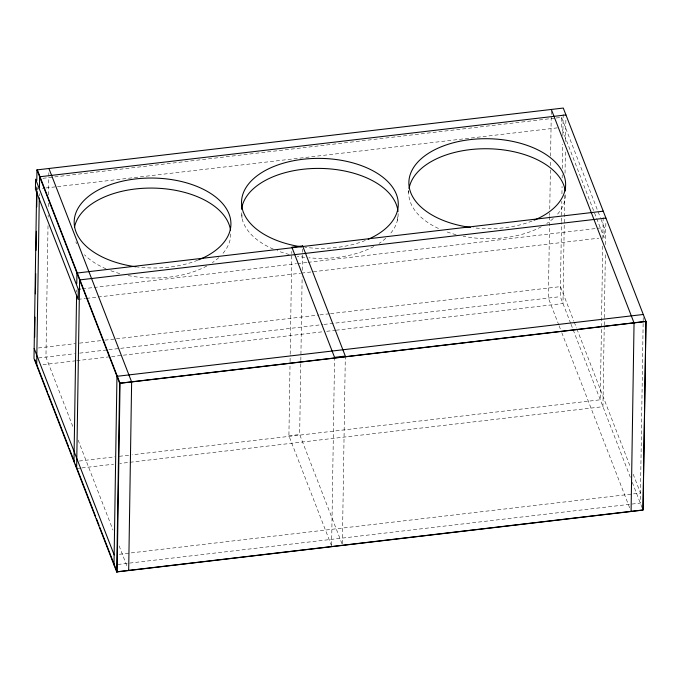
<?xml version="1.0" encoding="UTF-8"?>
<svg xmlns="http://www.w3.org/2000/svg" width="680" height="680" viewBox="0 0 680 680"><rect width="100%" height="100%" fill="white"/><g stroke="black" fill="none" stroke-linecap="round" stroke-linejoin="round"><path stroke-width="0.51" stroke-dasharray="3.4 2.55" d="M36.643 190.034L36.694 186.856M37.017 189.992L37.069 186.813M39.33 195.857L39.364 193.74M48.017 225.709L45.951 357.102L73.142 427.261M48.152 217.234L48.186 215.118M48.314 206.644L48.382 202.402M48.501 194.981L48.782 176.97M48.798 175.916L48.849 172.737M76.636 292.12L76.67 289.995M241.952 218.076L242.046 212.058M331.602 545.955L288.906 435.795L290.054 362.678M290.071 361.624L290.173 355.266M290.19 354.203L291.754 254.6M291.771 253.547L291.805 251.422M341.98 543.711L299.668 434.528L300.815 361.42M300.832 360.357L302.149 276.649M302.243 270.291L302.515 253.343M302.532 252.28L302.583 249.101M331.619 544.901L334.569 357.357M342.38 543.635L345.321 356.091M397.375 220.413L397.451 215.398M408.705 192.576L408.74 190.57M549.644 216.469L548.369 298.061L558.705 324.734M549.661 215.407L549.695 213.291M549.763 209.049L550.384 169.847M550.443 165.614L550.528 160.31M550.596 156.077L551.31 110.508M556.257 117.98L561.527 117.359L561.374 127.389L604.061 237.558L604.222 227.528L600.788 218.671M570.656 323.332L560.32 296.65L561.485 222.479M561.501 221.425L561.816 201.288M561.935 193.876L562.054 186.456M562.182 177.981L562.233 174.803M562.335 168.444L562.717 144.075M562.853 135.601L563.218 112.285M564.689 195.457L562.989 303.535L336.217 330.191M565.038 173.213L565.386 150.96M565.531 141.423L565.887 119.17M602.701 246.16L600.287 399.798L131.98 454.835M602.82 238.739L603.152 217.549M604.222 326.153L602.956 406.683L119.884 463.454M604.24 325.091L604.341 318.733M604.358 317.679L605.37 253.045M605.506 244.562L605.854 222.317M643.229 317.653L640.313 503.072L118.218 564.434M42.959 178.304L555.203 118.099M36.482 189.074L44.914 188.088M45.968 187.96L56.508 186.719M57.562 186.6L559.266 127.636M82.492 288.839L93.032 287.598M94.087 287.478L296.454 263.695M297.508 263.568L306.995 262.454M308.048 262.335L604.222 227.528M78.115 299.37L85.493 298.503M86.547 298.375L97.087 297.135M98.141 297.015L300.509 273.232M301.563 273.105L598.791 238.178M38.377 347.973L75.293 343.638M79.509 343.145L103.768 340.289M104.822 340.17L115.37 338.929M116.424 338.801L318.937 315.001M319.991 314.882L329.486 313.769M330.539 313.642L560.473 286.62L573.877 321.19M38.59 357.969L74.426 353.753M79.696 353.132L107.831 349.826M108.885 349.707L323 324.538M324.054 324.42L560.32 296.65M42.993 364.65L75.692 360.808M76.746 360.68L110.5 356.711M111.554 356.592L322.507 331.798M326.723 331.304L335.163 330.31M288.906 435.795L299.668 434.528M79.246 461.031L115.107 456.815M119.323 456.314L130.925 454.954M77.698 468.41L80.86 468.035M81.915 467.916L113.56 464.193M119.425 554.277L640.475 493.042L633.199 474.274M561.527 117.359L597.737 210.8M598.119 211.786L600.406 217.685M574.26 322.175L576.555 328.1M576.938 329.086L630.521 467.364M571.038 324.317L630.785 478.473M632.315 482.426L642.651 509.108M559.087 325.728L561.383 331.653M561.774 332.648L629.935 508.538M78.123 440.104L112.973 530.034M119.094 545.844L127.525 567.579M398.123 213.571A78.387 44.965 0.9 0 1 389.445 234.685M385.773 238.306A78.387 44.965 0.9 0 1 379.125 243.355M373.804 246.508A78.387 44.965 0.9 0 1 308.907 257.797M304.666 257.346A78.387 44.965 0.9 0 1 297.296 256.224M289.178 254.464A78.387 44.965 0.9 0 1 277.1 250.656M273.343 249.135A78.387 44.965 0.9 0 1 241.4 211.216M230.783 233.971A78.387 44.965 0.9 0 1 221.714 254.77M218.79 257.644A78.387 44.965 0.9 0 1 212.321 262.659M206.856 265.965A78.387 44.965 0.9 0 1 127.831 275.485M119.756 273.581A78.387 44.965 0.9 0 1 109.99 270.419M106.003 268.804A78.387 44.965 0.9 0 1 84.43 254.728M76.644 243.788A78.387 44.965 0.9 0 1 75.846 241.893M565.471 194.854A78.387 44.965 0.9 0 1 556.962 214.829M553.282 218.493A78.387 44.965 0.9 0 1 546.771 223.49M541.271 226.78A78.387 44.965 0.9 0 1 463.19 236.283M456.093 234.685A78.387 44.965 0.9 0 1 445.383 231.345M438.464 228.472A78.387 44.965 0.9 0 1 408.808 190.63M532.075 221.042A78.387 44.965 0.9 0 1 473.425 227.8M365.304 240.482A78.387 44.965 0.9 0 1 304.827 247.316M197.693 260.253A78.387 44.965 0.9 0 1 137.079 266.934"/><path stroke-width="1.02" d="M36.627 191.089L34 358.504L116.722 571.948L643.034 510.102L646 321.495L563.278 108.052L36.967 169.898L36.797 180.498M34.706 337.272L35.02 317.135M35.394 293.828L35.709 273.692M36.074 250.384L36.371 231.31M36.754 206.941L37.009 191.046M36.669 365.389L39.295 197.974M39.465 187.382L39.627 176.783L565.947 114.937M73.975 461.652L76.585 295.298M76.772 283.637L76.934 273.046L603.254 211.191M78.276 289.332L78.115 299.37L35.428 189.202L35.581 179.171L78.276 289.332L80.384 289.085M76.636 468.537L79.603 279.93L605.923 218.076M113.994 564.927L116.96 376.32L643.28 314.475M116.722 571.948L119.629 383.214L645.949 321.359L642.983 509.958L116.662 571.812M117.096 571.906L120.054 383.308L37.34 169.856M128.673 570.545L131.631 381.939L48.917 168.495M631.082 511.504L634.049 322.898L551.327 109.455M646 321.495L119.68 383.35L36.967 169.898M34.161 348.475L114.155 554.897M34.757 359.448L47.396 392.062M48.161 394.034L68.459 446.412M69.224 448.383L74.587 462.221M75.353 464.193L95.65 516.571M96.416 518.542L99.093 525.462M99.858 527.442L116.713 570.919M241.57 209.244A78.387 44.965 0.9 0 1 320.365 168.419A78.387 44.965 0.9 0 1 397.995 211.599M74.502 227.239A78.387 44.965 0.9 0 1 153.425 188.096A78.387 44.965 0.9 0 1 230.503 230.052M136.077 266.798A78.387 44.965 0.9 0 1 82.153 202.504A78.387 44.965 0.9 0 1 202.954 189.108A78.387 44.965 0.9 0 1 198.679 259.853M409.054 188.666A78.387 44.965 0.9 0 1 487.637 148.75A78.387 44.965 0.9 0 1 565.225 190.935M470.398 227.417A78.387 44.965 0.9 0 1 416.832 163.183A78.387 44.965 0.9 0 1 537.319 149.608A78.387 44.965 0.9 0 1 534.046 220.244M301.648 246.882A78.387 44.965 0.9 0 1 249.645 182.673A78.387 44.965 0.9 0 1 369.41 169.006A78.387 44.965 0.9 0 1 368.135 239.3M302.634 245.922L291.873 247.189L334.569 357.357L345.321 356.091L302.634 245.922"/></g></svg>
